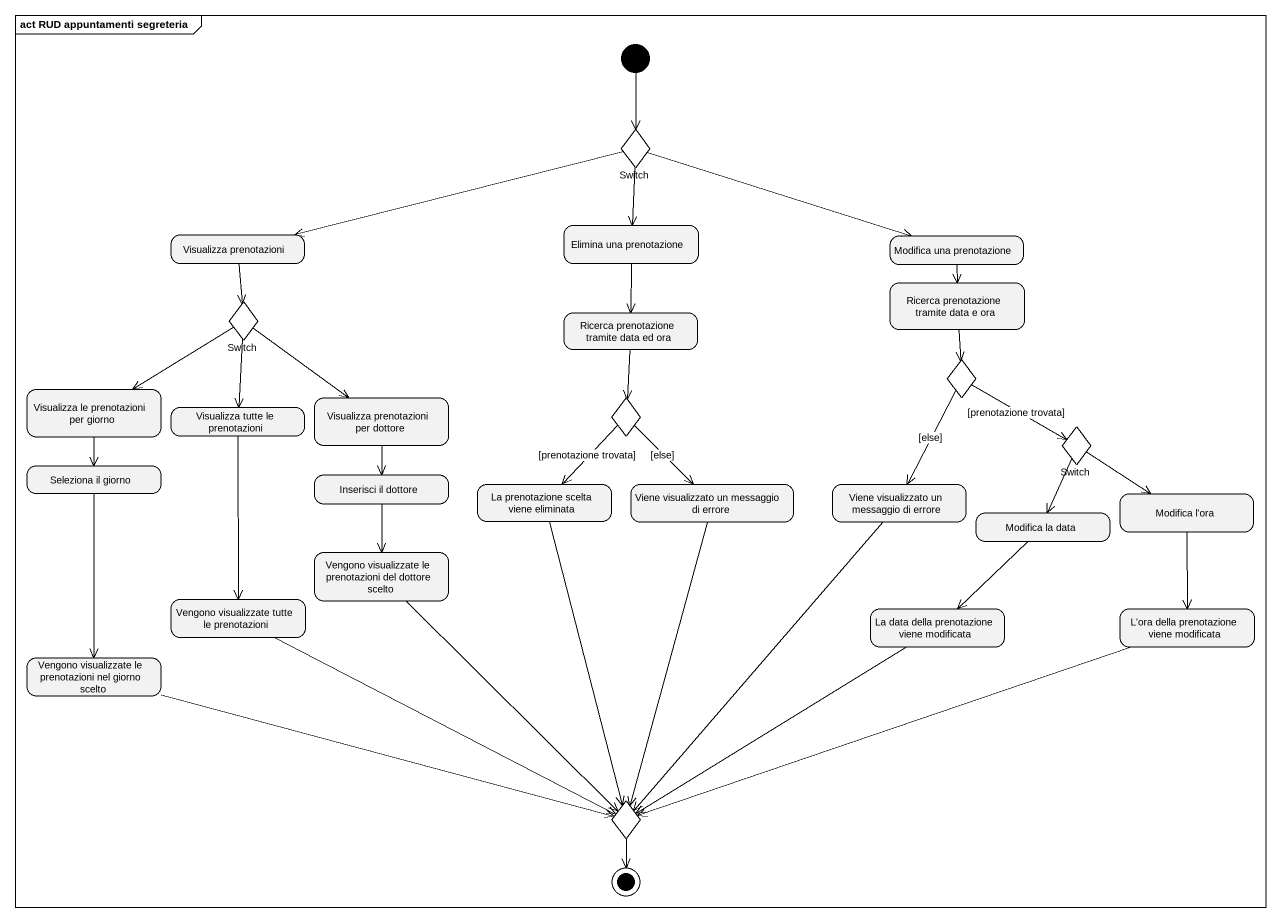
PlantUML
@startuml
mainframe act RUD appuntamenti segreteria
hide empty description
state Switch <<choice>>
state "Visualizza prenotazioni" as Visualizza_prenotazioni
state "Elimina una prenotazione" as Elimina_una_prenotazione
state "Modifica una prenotazione" as Modifica_una_prenotazione
state "Switch" as Switch_2 <<choice>>
state "Ricerca prenotazione tramite data e ora" as Ricerca_prenotazione
state "Ricerca prenotazione tramite data ed ora" as Ricerca_prenotazione_2
state "Visualizza le prenotazioni per giorno" as Visualizza_le_prenotazioni
state choice1 <<choice>>
state "Visualizza tutte le prenotazioni" as Visualizza_tutte_le
state "Visualizza prenotazioni per dottore" as Visualizza_prenotazioni_per
state choice2 <<choice>>
state "Switch" as Switch_3 <<choice>>
state "Seleziona il giorno" as Seleziona_il_giorno
state "Inserisci il dottore" as Inserisci_il_dottore
state "La prenotazione scelta viene eliminata" as La_prenotazione_scelta
state "Viene visualizzato un messaggio di errore" as Viene_visualizzato_un
state "Viene visualizzato un messaggio di errore" as Viene_visualizzato_un_2
state "Modifica la data" as Modifica_la_data
state "Modifica l'ora" as Modifica_l_ora
state "Vengono visualizzate le prenotazioni del dottore scelto" as Vengono_visualizzate_le
state "Vengono visualizzate tutte le prenotazioni" as Vengono_visualizzate_tutte
state "La data della prenotazione viene modificata" as La_data_della_prenotazione
state "L'ora della prenotazione viene modificata" as L_ora_della_prenotazione
state "Vengono visualizzate le prenotazioni nel giorno scelto" as Vengono_visualizzate_le_2
state choice3 <<choice>>
[*] --> Switch
Switch -left-> Visualizza_prenotazioni
Switch --> Elimina_una_prenotazione
Switch -right-> Modifica_una_prenotazione
Visualizza_prenotazioni --> Switch_2
Elimina_una_prenotazione --> Ricerca_prenotazione_2
Modifica_una_prenotazione --> Ricerca_prenotazione
Switch_2 --> Visualizza_le_prenotazioni
Switch_2 --> Visualizza_tutte_le
Switch_2 --> Visualizza_prenotazioni_per
Ricerca_prenotazione --> choice1
Ricerca_prenotazione_2 --> choice2
Visualizza_le_prenotazioni --> Seleziona_il_giorno
choice1 -right-> Switch_3 : [prenotazione trovata]
choice1 --> Viene_visualizzato_un_2 : [else]
Visualizza_tutte_le --> Vengono_visualizzate_tutte
Visualizza_prenotazioni_per --> Inserisci_il_dottore
choice2 --> La_prenotazione_scelta : [prenotazione trovata]
choice2 --> Viene_visualizzato_un : [else]
Switch_3 --> Modifica_la_data
Switch_3 --> Modifica_l_ora
Seleziona_il_giorno --> Vengono_visualizzate_le_2
Inserisci_il_dottore --> Vengono_visualizzate_le
La_prenotazione_scelta --> choice3
Viene_visualizzato_un --> choice3
Viene_visualizzato_un_2 --> choice3
Modifica_la_data --> La_data_della_prenotazione
Modifica_l_ora --> L_ora_della_prenotazione
Vengono_visualizzate_le --> choice3
Vengono_visualizzate_tutte -right-> choice3
La_data_della_prenotazione --> choice3
L_ora_della_prenotazione -left-> choice3
Vengono_visualizzate_le_2 -right-> choice3
choice3 --> [*]
@enduml
